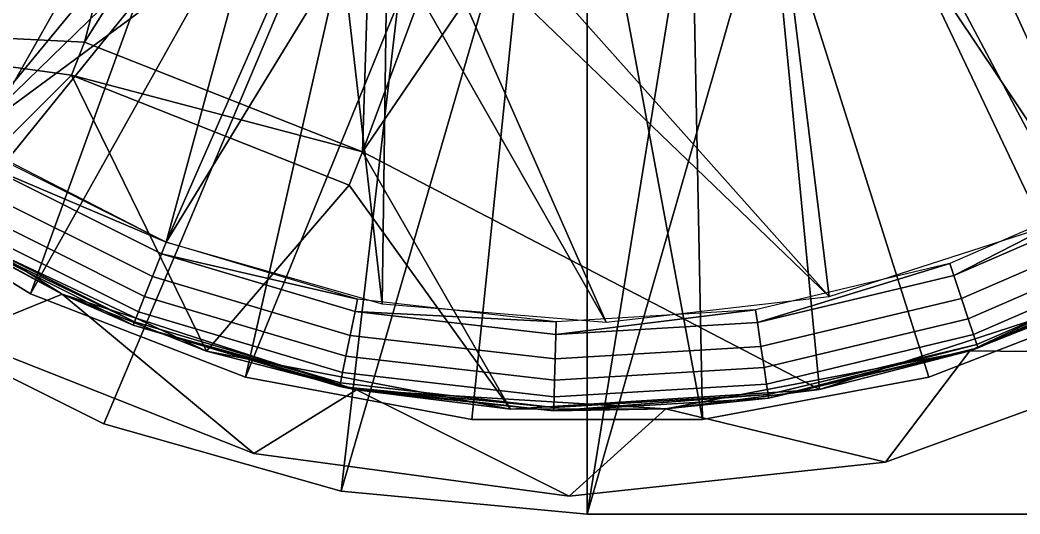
# Model space of a CAD drawing. Header units: metres. Extents: x -15 to 23.6, y -15 to 18.9.
# Drawn here: x -6.36 to 4.85, y -15 to -9.46 of the extents above; entities that cross this region are included whole.
import ezdxf

# ---------------------------------------------------------------- set-up
doc = ezdxf.new("R2010")
doc.units = ezdxf.units.M

msp = doc.modelspace()

# ---------------------------------------------------------------- linework, layer by layer
at = {"layer": 'MABUCHIRS_385withencoder', "color": 74}
for points in [[(23.6, -15, -3.64), (4.24734, -3.08587, -3.64), (4.99305, -1.62234, -3.64)], [(23.6, -15, -2.14), (4.99305, -1.62234, -2.14), (4.24734, -3.08587, -2.14)], [(-4.24734, -3.08587, -3.64), (-10.1054, -11.0851, -3.64), (-11.9703, -9.03952, -3.64)], [(-11.9703, -9.03952, -2.14), (-10.1054, -11.0851, -2.14), (-4.24734, -3.08587, -2.14)], [(-4.24734, -3.08587, -3.64), (-3.08587, -4.24734, -3.64), (-10.1054, -11.0851, -3.64)], [(-10.1054, -11.0851, -2.14), (-3.08587, -4.24734, -2.14), (-4.24734, -3.08587, -2.14)], [(3.08587, -4.24734, -3.64), (4.24734, -3.08587, -3.64), (23.6, -15, -3.64)], [(3.08587, -4.24734, -2.14), (23.6, -15, -2.14), (4.24734, -3.08587, -2.14)], [(-10.1054, -11.0851, -3.64), (-3.08587, -4.24734, -3.64), (-7.89648, -12.7533, -3.64)], [(-7.89648, -12.7533, -2.14), (-3.08587, -4.24734, -2.14), (-10.1054, -11.0851, -2.14)], [(-7.89648, -12.7533, -3.64), (-3.08587, -4.24734, -3.64), (-1.62234, -4.99305, -3.64)], [(-1.62234, -4.99305, -2.14), (-3.08587, -4.24734, -2.14), (-7.89648, -12.7533, -2.14)], [(3.08587, -4.24734, -3.64), (0, -15, -3.64), (1.62234, -4.99305, -3.64)], [(3.08587, -4.24734, -3.64), (23.6, -15, -3.64), (0, -15, -3.64)], [(3.08587, -4.24734, -2.14), (0, -15, -2.14), (23.6, -15, -2.14)], [(3.08587, -4.24734, -2.14), (1.62234, -4.99305, -2.14), (0, -15, -2.14)], [(-5.41862, -13.9871, -3.64), (-7.89648, -12.7533, -3.64), (-1.62234, -4.99305, -3.64)], [(-5.41862, -13.9871, -2.14), (-1.62234, -4.99305, -2.14), (-7.89648, -12.7533, -2.14)], [(-5.41862, -13.9871, -3.64), (-1.62234, -4.99305, -3.64), (-2.75624, -14.7446, -3.64)], [(-5.41862, -13.9871, -2.14), (-2.75624, -14.7446, -2.14), (-1.62234, -4.99305, -2.14)], [(-1.62234, -4.99305, -3.64), (0, -5.25, -3.64), (-2.75624, -14.7446, -3.64)], [(-2.75624, -14.7446, -2.14), (0, -5.25, -2.14), (-1.62234, -4.99305, -2.14)], [(0, -15, -3.64), (0, -5.25, -3.64), (1.62234, -4.99305, -3.64)], [(0, -15, -2.14), (1.62234, -4.99305, -2.14), (0, -5.25, -2.14)], [(-2.75624, -14.7446, -3.64), (0, -5.25, -3.64), (0, -15, -3.64)], [(-2.75624, -14.7446, -2.14), (0, -15, -2.14), (0, -5.25, -2.14)], [(-5.41862, -13.9871, -3.64), (-5.41862, -13.9871, -2.14), (-7.89648, -12.7533, -2.14)], [(-7.89648, -12.7533, -3.64), (-5.41862, -13.9871, -3.64), (-7.89648, -12.7533, -2.14)], [(-2.75624, -14.7446, -3.64), (-2.75624, -14.7446, -2.14), (-5.41862, -13.9871, -2.14)], [(-5.41862, -13.9871, -3.64), (-2.75624, -14.7446, -3.64), (-5.41862, -13.9871, -2.14)], [(0, -15, -2.14), (-2.75624, -14.7446, -2.14), (0, -15, -3.64)], [(0, -15, -3.64), (-2.75624, -14.7446, -2.14), (-2.75624, -14.7446, -3.64)], [(0, -15, -3.64), (23.6, -15, -3.64), (0, -15, -2.14)], [(0, -15, -2.14), (23.6, -15, -3.64), (23.6, -15, -2.14)]]:
    msp.add_3dface(points, dxfattribs=at)
at = {"layer": 'MABUCHIRS_385withencoder', "color": 251}
for points in [[(-12.1314, -6.68216), (-3.91594, -3.10893), (-10.0885, -9.48919)], [(-10.0885, -9.48919), (-3.91594, -3.10893), (-5.63566, -9.7085)], [(-3.91594, -3.10893), (-2.31287, -4.4329), (-5.63566, -9.7085)], [(7.31462, -10.565, 37.8), (3.50122, -3.56952, 37.8), (1.74667, -4.68499, 37.8)], [(1.74667, -4.68499), (3.50122, -3.56952), (8.837, -10.6644)], [(9.2352, -8.93497, 37.8), (3.50122, -3.56952, 37.8), (7.31462, -10.565, 37.8)], [(8.837, -10.6644), (3.50122, -3.56952), (11.2115, -8.13171)], [(-5.63566, -9.7085), (-2.31287, -4.4329), (-2.51991, -10.9392)], [(-2.51991, -10.9392), (-2.31287, -4.4329), (-0.309893, -4.99039)], [(2.6063, -13.6026), (-2.51991, -10.9392), (1.74667, -4.68499)], [(1.74667, -4.68499), (-2.51991, -10.9392), (-0.309893, -4.99039)], [(-1.65697, -7.65636, 37.8), (2.71478, -12.56, 37.8), (1.74667, -4.68499, 37.8)], [(5.11294, -11.789, 37.8), (1.74667, -4.68499, 37.8), (2.71478, -12.56, 37.8)], [(5.11294, -11.789, 37.8), (7.31462, -10.565, 37.8), (1.74667, -4.68499, 37.8)], [(5.90724, -12.5271), (1.74667, -4.68499), (8.837, -10.6644)], [(5.90724, -12.5271), (2.6063, -13.6026), (1.74667, -4.68499)], [(-8.93497, -9.2352, 37.8), (-6.96159, -10.8009, 37.8), (-4.23776, -7.4961, 37.8)], [(-6.96159, -10.8009, 37.8), (-4.1029, -8.01958, 37.8), (-4.23776, -7.4961, 37.8)], [(-1.65697, -7.65636, 37.8), (-1.85556, -8.15913, 37.8), (2.71478, -12.56, 37.8)], [(-3.76678, -8.44295, 37.8), (-4.1029, -8.01958, 37.8), (-6.96159, -10.8009, 37.8)], [(0.212292, -12.8482, 37.8), (-1.85556, -8.15913, 37.8), (-2.24148, -8.53766, 37.8)], [(2.71478, -12.56, 37.8), (-1.85556, -8.15913, 37.8), (0.212292, -12.8482, 37.8)], [(-3.76678, -8.44295, 37.8), (-6.96159, -10.8009, 37.8), (-4.72068, -11.9515, 37.8)], [(-3.76678, -8.44295, 37.8), (-4.72068, -11.9515, 37.8), (-3.28752, -8.693, 37.8)], [(-2.29836, -12.6428, 37.8), (-2.24148, -8.53766, 37.8), (-2.74799, -8.7265, 37.8)], [(-2.29836, -12.6428, 37.8), (0.212292, -12.8482, 37.8), (-2.24148, -8.53766, 37.8)], [(-4.72068, -11.9515, 37.8), (-2.74799, -8.7265, 37.8), (-3.28752, -8.693, 37.8)], [(-4.72068, -11.9515, 37.8), (-2.29836, -12.6428, 37.8), (-2.74799, -8.7265, 37.8)], [(-5.78261, -10.0805), (-10.0885, -9.48919), (-5.63566, -9.7085)], [(-5.78261, -10.0805), (-7.41168, -11.7), (-10.0885, -9.48919)], [(-5.63566, -9.7085, -6), (-5.78261, -10.0805, -6), (-5.63566, -9.7085)], [(-5.63566, -9.7085), (-5.78261, -10.0805, -6), (-5.78261, -10.0805)], [(-5.63566, -9.7085, -6), (-2.51991, -10.9392, -6), (-5.78261, -10.0805, -6)], [(-2.51991, -10.9392, -6), (-5.63566, -9.7085, -6), (-2.51991, -10.9392)], [(-2.51991, -10.9392), (-5.63566, -9.7085, -6), (-5.63566, -9.7085)], [(-5.78261, -10.0805), (-4.26917, -13.1756), (-7.41168, -11.7)], [(-5.78261, -10.0805), (-2.66686, -11.3112), (-4.26917, -13.1756)], [(-5.78261, -10.0805, -6), (-2.66686, -11.3112, -6), (-5.78261, -10.0805)], [(-5.78261, -10.0805), (-2.66686, -11.3112, -6), (-2.66686, -11.3112)], [(-5.78261, -10.0805, -6), (-2.51991, -10.9392, -6), (-2.66686, -11.3112, -6)], [(-8.81964, -10.6788, 32.9), (-5.88685, -12.5366, 32.9), (-7.2476, -11.8023, 36.8)], [(-7.05661, -13.0094, 12.9), (-8.81964, -10.6788, 12.9), (-5.88685, -12.5366, 12.9)], [(-7.05661, -13.0094, 32.9), (-5.88685, -12.5366, 32.9), (-8.81964, -10.6788, 32.9)], [(-5.88685, -12.5366, 12.9), (-8.81964, -10.6788, 12.9), (-7.41168, -11.7)], [(-4.72068, -11.9515, 37.8), (-6.72431, -10.9502, 37.8), (-6.79878, -11.0714, 37.7898)], [(-0.858402, -13.8234), (-2.66686, -11.3112), (-2.51991, -10.9392)], [(-2.66686, -11.3112, -6), (-2.51991, -10.9392, -6), (-2.66686, -11.3112)], [(-2.66686, -11.3112), (-2.51991, -10.9392, -6), (-2.51991, -10.9392)], [(2.6063, -13.6026), (-0.858402, -13.8234), (-2.51991, -10.9392)], [(-4.77296, -12.0838, 37.7898), (-6.79878, -11.0714, 37.7898), (-6.9417, -11.3042, 37.7096), (-4.87329, -12.3378, 37.7096)], [(-4.72068, -11.9515, 37.8), (-6.79878, -11.0714, 37.7898), (-4.77296, -12.0838, 37.7898)], [(-4.96125, -12.5605, 37.5558), (-4.87329, -12.3378, 37.7096), (-6.9417, -11.3042, 37.7096), (-7.067, -11.5082, 37.5558)], [(-4.26917, -13.1756), (-2.66686, -11.3112), (-0.858402, -13.8234)], [(4.06601, -12.1898, 37.8), (4.11104, -12.3248, 37.7898), (6.12097, -11.2985, 37.8)], [(4.11104, -12.3248, 37.7898), (6.18876, -11.4236, 37.7898), (6.12097, -11.2985, 37.8)], [(4.19745, -12.5838, 37.7096), (6.31884, -11.6638, 37.7096), (6.18876, -11.4236, 37.7898), (4.11104, -12.3248, 37.7898)], [(-7.067, -11.5082, 37.5558), (-7.16453, -11.667, 37.3406), (-5.02973, -12.7339, 37.3406), (-4.96125, -12.5605, 37.5558)], [(-5.88685, -12.5366, 12.9), (-7.41168, -11.7), (-4.26917, -13.1756)], [(-7.22641, -11.7678, 37.0817), (-7.2476, -11.8023, 36.8), (-5.07317, -12.8439, 37.0817)], [(-5.07317, -12.8439, 37.0817), (-5.02973, -12.7339, 37.3406), (-7.16453, -11.667, 37.3406), (-7.22641, -11.7678, 37.0817)], [(6.4329, -11.8743, 37.5558), (6.31884, -11.6638, 37.7096), (4.19745, -12.5838, 37.7096), (4.27322, -12.811, 37.5558)], [(4.2906, -13.1686, 32.9), (7.43071, -11.6879, 32.9), (6.5973, -12.1778, 36.8)], [(6.69791, -13.1977, 12.9), (4.2906, -13.1686, 12.9), (7.43071, -11.6879, 12.9)], [(6.69791, -13.1977, 32.9), (7.43071, -11.6879, 32.9), (4.2906, -13.1686, 32.9)], [(7.43071, -11.6879, 12.9), (4.2906, -13.1686, 12.9), (5.90724, -12.5271)], [(-7.2476, -11.8023, 36.8), (-5.88685, -12.5366, 32.9), (-5.08805, -12.8815, 36.8)], [(-7.2476, -11.8023, 36.8), (-5.08805, -12.8815, 36.8), (-5.07317, -12.8439, 37.0817)], [(6.52169, -12.0382, 37.3406), (6.4329, -11.8743, 37.5558), (4.27322, -12.811, 37.5558), (4.3322, -12.9878, 37.3406)], [(-4.72068, -11.9515, 37.8), (-4.77296, -12.0838, 37.7898), (-2.57361, -12.5896, 37.8)], [(-4.87329, -12.3378, 37.7096), (-2.65681, -12.9966, 37.7096), (-2.60211, -12.7291, 37.7898), (-4.77296, -12.0838, 37.7898)], [(-4.77296, -12.0838, 37.7898), (-2.60211, -12.7291, 37.7898), (-2.57361, -12.5896, 37.8)], [(4.3322, -12.9878, 37.3406), (4.36961, -13.0999, 37.0817), (6.57801, -12.1422, 37.0817), (6.52169, -12.0382, 37.3406)], [(4.06601, -12.1898, 37.8), (1.88751, -12.7106, 37.8), (1.90841, -12.8514, 37.7898)], [(4.06601, -12.1898, 37.8), (1.90841, -12.8514, 37.7898), (4.11104, -12.3248, 37.7898)], [(4.38243, -13.1384, 36.8), (4.2906, -13.1686, 32.9), (6.5973, -12.1778, 36.8)], [(4.36961, -13.0999, 37.0817), (4.38243, -13.1384, 36.8), (6.57801, -12.1422, 37.0817)], [(6.57801, -12.1422, 37.0817), (4.38243, -13.1384, 36.8), (6.5973, -12.1778, 36.8)], [(4.11104, -12.3248, 37.7898), (1.90841, -12.8514, 37.7898), (1.94853, -13.1215, 37.7096), (4.19745, -12.5838, 37.7096)], [(-2.70477, -13.2312, 37.5558), (-2.65681, -12.9966, 37.7096), (-4.87329, -12.3378, 37.7096), (-4.96125, -12.5605, 37.5558)], [(-3.7382, -14.3201, 12.9), (-7.05661, -13.0094, 12.9), (-5.88685, -12.5366, 12.9)], [(-7.05661, -13.0094, 32.9), (-3.7382, -14.3201, 32.9), (-5.88685, -12.5366, 32.9)], [(-5.08805, -12.8815, 36.8), (-5.88685, -12.5366, 32.9), (-2.58416, -13.6068, 32.9)], [(-3.7382, -14.3201, 12.9), (-5.88685, -12.5366, 12.9), (-2.58416, -13.6068, 12.9)], [(-3.7382, -14.3201, 32.9), (-2.58416, -13.6068, 32.9), (-5.88685, -12.5366, 32.9)], [(-2.58416, -13.6068, 12.9), (-5.88685, -12.5366, 12.9), (-4.26917, -13.1756)], [(4.2906, -13.1686, 12.9), (2.6063, -13.6026), (5.90724, -12.5271)], [(-2.7421, -13.4138, 37.3406), (-2.70477, -13.2312, 37.5558), (-4.96125, -12.5605, 37.5558), (-5.02973, -12.7339, 37.3406)], [(-2.60211, -12.7291, 37.7898), (-0.348342, -12.8453, 37.8), (-2.57361, -12.5896, 37.8)], [(4.27322, -12.811, 37.5558), (4.19745, -12.5838, 37.7096), (1.94853, -13.1215, 37.7096), (1.9837, -13.3584, 37.5558)], [(-5.02973, -12.7339, 37.3406), (-5.07317, -12.8439, 37.0817), (-2.76578, -13.5297, 37.0817), (-2.7421, -13.4138, 37.3406)], [(-0.359604, -13.2605, 37.7096), (-0.3522, -12.9875, 37.7898), (-2.60211, -12.7291, 37.7898), (-2.65681, -12.9966, 37.7096)], [(-0.3522, -12.9875, 37.7898), (-0.348342, -12.8453, 37.8), (-2.60211, -12.7291, 37.7898)], [(1.90841, -12.8514, 37.7898), (1.88751, -12.7106, 37.8), (-0.3522, -12.9875, 37.7898)], [(1.88751, -12.7106, 37.8), (-0.348342, -12.8453, 37.8), (-0.3522, -12.9875, 37.7898)], [(-5.07317, -12.8439, 37.0817), (-5.08805, -12.8815, 36.8), (-2.76578, -13.5297, 37.0817)], [(-2.77389, -13.5694, 36.8), (-5.08805, -12.8815, 36.8), (-2.58416, -13.6068, 32.9)], [(-2.76578, -13.5297, 37.0817), (-5.08805, -12.8815, 36.8), (-2.77389, -13.5694, 36.8)], [(1.94853, -13.1215, 37.7096), (1.90841, -12.8514, 37.7898), (-0.3522, -12.9875, 37.7898), (-0.359604, -13.2605, 37.7096)], [(1.9837, -13.3584, 37.5558), (2.01108, -13.5427, 37.3406), (4.3322, -12.9878, 37.3406), (4.27322, -12.811, 37.5558)], [(-2.65681, -12.9966, 37.7096), (-2.70477, -13.2312, 37.5558), (-0.366095, -13.4999, 37.5558), (-0.359604, -13.2605, 37.7096)], [(4.36961, -13.0999, 37.0817), (4.3322, -12.9878, 37.3406), (2.01108, -13.5427, 37.3406), (2.02845, -13.6597, 37.0817)], [(-7.05661, -13.0094, 32.9), (-7.05661, -13.0094, 12.9), (-3.7382, -14.3201, 12.9)], [(-3.7382, -14.3201, 32.9), (-7.05661, -13.0094, 32.9), (-3.7382, -14.3201, 12.9)], [(2.02845, -13.6597, 37.0817), (2.0344, -13.6998, 36.8), (4.36961, -13.0999, 37.0817)], [(2.0344, -13.6998, 36.8), (4.38243, -13.1384, 36.8), (4.36961, -13.0999, 37.0817)], [(-2.58416, -13.6068, 12.9), (-4.26917, -13.1756), (-0.858402, -13.8234)], [(-0.366095, -13.4999, 37.5558), (1.9837, -13.3584, 37.5558), (1.94853, -13.1215, 37.7096), (-0.359604, -13.2605, 37.7096)], [(2.0344, -13.6998, 36.8), (0.880894, -13.822, 32.9), (4.2906, -13.1686, 32.9)], [(3.34488, -14.4171, 12.9), (0.880894, -13.822, 12.9), (4.2906, -13.1686, 12.9)], [(3.34488, -14.4171, 32.9), (4.2906, -13.1686, 32.9), (0.880894, -13.822, 32.9)], [(4.2906, -13.1686, 12.9), (0.880894, -13.822, 12.9), (2.6063, -13.6026)], [(4.38243, -13.1384, 36.8), (2.0344, -13.6998, 36.8), (4.2906, -13.1686, 32.9)], [(6.69791, -13.1977, 12.9), (3.34488, -14.4171, 12.9), (4.2906, -13.1686, 12.9)], [(3.34488, -14.4171, 32.9), (6.69791, -13.1977, 32.9), (4.2906, -13.1686, 32.9)], [(3.34488, -14.4171, 32.9), (3.34488, -14.4171, 12.9), (6.69791, -13.1977, 12.9)], [(6.69791, -13.1977, 32.9), (3.34488, -14.4171, 32.9), (6.69791, -13.1977, 12.9)], [(-0.371148, -13.6862, 37.3406), (-0.366095, -13.4999, 37.5558), (-2.70477, -13.2312, 37.5558), (-2.7421, -13.4138, 37.3406)], [(-0.371148, -13.6862, 37.3406), (-2.7421, -13.4138, 37.3406), (-2.76578, -13.5297, 37.0817), (-0.374353, -13.8044, 37.0817)], [(2.01108, -13.5427, 37.3406), (1.9837, -13.3584, 37.5558), (-0.366095, -13.4999, 37.5558), (-0.371148, -13.6862, 37.3406)], [(-0.374353, -13.8044, 37.0817), (-2.76578, -13.5297, 37.0817), (-2.77389, -13.5694, 36.8)], [(-0.374353, -13.8044, 37.0817), (2.02845, -13.6597, 37.0817), (2.01108, -13.5427, 37.3406), (-0.371148, -13.6862, 37.3406)], [(-0.202547, -14.7986, 12.9), (-3.7382, -14.3201, 12.9), (-2.58416, -13.6068, 12.9)], [(-3.7382, -14.3201, 32.9), (-0.202547, -14.7986, 32.9), (-2.58416, -13.6068, 32.9)], [(-2.77389, -13.5694, 36.8), (-2.58416, -13.6068, 32.9), (-0.375451, -13.8449, 36.8)], [(-0.375451, -13.8449, 36.8), (-0.374353, -13.8044, 37.0817), (-2.77389, -13.5694, 36.8)], [(-2.58416, -13.6068, 32.9), (0.880894, -13.822, 32.9), (-0.375451, -13.8449, 36.8)], [(-0.202547, -14.7986, 12.9), (-2.58416, -13.6068, 12.9), (0.880894, -13.822, 12.9)], [(-0.202547, -14.7986, 32.9), (0.880894, -13.822, 32.9), (-2.58416, -13.6068, 32.9)], [(0.880894, -13.822, 12.9), (-2.58416, -13.6068, 12.9), (-0.858402, -13.8234)], [(0.880894, -13.822, 12.9), (-0.858402, -13.8234), (2.6063, -13.6026)], [(-0.375451, -13.8449, 36.8), (2.02845, -13.6597, 37.0817), (-0.374353, -13.8044, 37.0817)], [(-0.375451, -13.8449, 36.8), (2.0344, -13.6998, 36.8), (2.02845, -13.6597, 37.0817)], [(-0.375451, -13.8449, 36.8), (0.880894, -13.822, 32.9), (2.0344, -13.6998, 36.8)], [(3.34488, -14.4171, 12.9), (-0.202547, -14.7986, 12.9), (0.880894, -13.822, 12.9)], [(-0.202547, -14.7986, 32.9), (3.34488, -14.4171, 32.9), (0.880894, -13.822, 32.9)], [(-3.7382, -14.3201, 32.9), (-3.7382, -14.3201, 12.9), (-0.202547, -14.7986, 12.9)], [(-0.202547, -14.7986, 32.9), (-3.7382, -14.3201, 32.9), (-0.202547, -14.7986, 12.9)], [(-0.202547, -14.7986, 32.9), (-0.202547, -14.7986, 12.9), (3.34488, -14.4171, 12.9)], [(3.34488, -14.4171, 32.9), (-0.202547, -14.7986, 32.9), (3.34488, -14.4171, 12.9)]]:
    msp.add_3dface(points, dxfattribs=at)
at = {"layer": 'MABUCHIRS_385withencoder', "color": 250}
for points in [[(8.43688, -11.1722, -8.7), (2.5, -4.33013, -8.7), (3.66526, -3.40086, -8.7)], [(3.66526, -3.40086, -8.5), (2.5, -4.33013, -8.5), (8.43688, -11.1722, -8.5)], [(8.43688, -11.1722, -8.7), (3.66526, -3.40086, -8.7), (10.3461, -9.43174, -8.7)], [(3.66526, -3.40086, -8.5), (8.43688, -11.1722, -8.5), (10.3461, -9.43174, -8.5)], [(-10.3461, -9.43174, -8.7), (-3.11745, -3.90916, -8.7), (-8.43688, -11.1722, -8.7)], [(-10.3461, -9.43174, -8.5), (-8.43688, -11.1722, -8.5), (-3.11745, -3.90916, -8.5)], [(-3.11745, -3.90916, -8.7), (-6.24034, -12.5323, -8.7), (-8.43688, -11.1722, -8.7)], [(-3.11745, -3.90916, -8.5), (-8.43688, -11.1722, -8.5), (-6.24034, -12.5323, -8.5)], [(-3.11745, -3.90916, -8.7), (-1.82671, -4.65437, -8.7), (-6.24034, -12.5323, -8.7)], [(-1.82671, -4.65437, -8.5), (-3.11745, -3.90916, -8.5), (-6.24034, -12.5323, -8.5)], [(2.5, -4.33013, -8.7), (6.24034, -12.5323, -8.7), (1.1126, -4.87464, -8.7)], [(2.5, -4.33013, -8.5), (1.1126, -4.87464, -8.5), (6.24034, -12.5323, -8.5)], [(8.43688, -11.1722, -8.7), (6.24034, -12.5323, -8.7), (2.5, -4.33013, -8.7)], [(2.5, -4.33013, -8.5), (6.24034, -12.5323, -8.5), (8.43688, -11.1722, -8.5)], [(-1.82671, -4.65437, -8.7), (-3.83128, -13.4656, -8.7), (-6.24034, -12.5323, -8.7)], [(-1.82671, -4.65437, -8.5), (-6.24034, -12.5323, -8.5), (-3.83128, -13.4656, -8.5)], [(-1.82671, -4.65437, -8.7), (-0.37365, -4.98602, -8.7), (-3.83128, -13.4656, -8.7)], [(-0.37365, -4.98602, -8.5), (-1.82671, -4.65437, -8.5), (-3.83128, -13.4656, -8.5)], [(1.29176, -13.9403, -8.7), (-0.37365, -4.98602, -8.7), (1.1126, -4.87464, -8.7)], [(1.29176, -13.9403, -8.5), (1.1126, -4.87464, -8.5), (-0.37365, -4.98602, -8.5)], [(1.1126, -4.87464, -8.7), (6.24034, -12.5323, -8.7), (3.83128, -13.4656, -8.7)], [(1.29176, -13.9403, -8.7), (1.1126, -4.87464, -8.7), (3.83128, -13.4656, -8.7)], [(1.29176, -13.9403, -8.5), (3.83128, -13.4656, -8.5), (1.1126, -4.87464, -8.5)], [(1.1126, -4.87464, -8.5), (3.83128, -13.4656, -8.5), (6.24034, -12.5323, -8.5)], [(-0.37365, -4.98602, -8.7), (-1.29176, -13.9403, -8.7), (-3.83128, -13.4656, -8.7)], [(-0.37365, -4.98602, -8.5), (-3.83128, -13.4656, -8.5), (-1.29176, -13.9403, -8.5)], [(1.29176, -13.9403, -8.7), (-1.29176, -13.9403, -8.7), (-0.37365, -4.98602, -8.7)], [(1.29176, -13.9403, -8.5), (-0.37365, -4.98602, -8.5), (-1.29176, -13.9403, -8.5)], [(-8.43688, -11.1722, -8.5), (-8.43688, -11.1722, -8.7), (-6.24034, -12.5323, -8.7)], [(-6.24034, -12.5323, -8.5), (-8.43688, -11.1722, -8.5), (-6.24034, -12.5323, -8.7)], [(-6.24034, -12.5323, -8.5), (-6.24034, -12.5323, -8.7), (-3.83128, -13.4656, -8.7)], [(-3.83128, -13.4656, -8.5), (-6.24034, -12.5323, -8.5), (-3.83128, -13.4656, -8.7)], [(3.83128, -13.4656, -8.5), (3.83128, -13.4656, -8.7), (6.24034, -12.5323, -8.7)], [(6.24034, -12.5323, -8.5), (3.83128, -13.4656, -8.5), (6.24034, -12.5323, -8.7)], [(-3.83128, -13.4656, -8.5), (-3.83128, -13.4656, -8.7), (-1.29176, -13.9403, -8.7)], [(-1.29176, -13.9403, -8.5), (-3.83128, -13.4656, -8.5), (-1.29176, -13.9403, -8.7)], [(1.29176, -13.9403, -8.5), (1.29176, -13.9403, -8.7), (3.83128, -13.4656, -8.7)], [(3.83128, -13.4656, -8.5), (1.29176, -13.9403, -8.5), (3.83128, -13.4656, -8.7)], [(-1.29176, -13.9403, -8.5), (-1.29176, -13.9403, -8.7), (1.29176, -13.9403, -8.7)], [(1.29176, -13.9403, -8.5), (-1.29176, -13.9403, -8.5), (1.29176, -13.9403, -8.7)]]:
    msp.add_3dface(points, dxfattribs=at)

doc.saveas('drawing.dxf')
